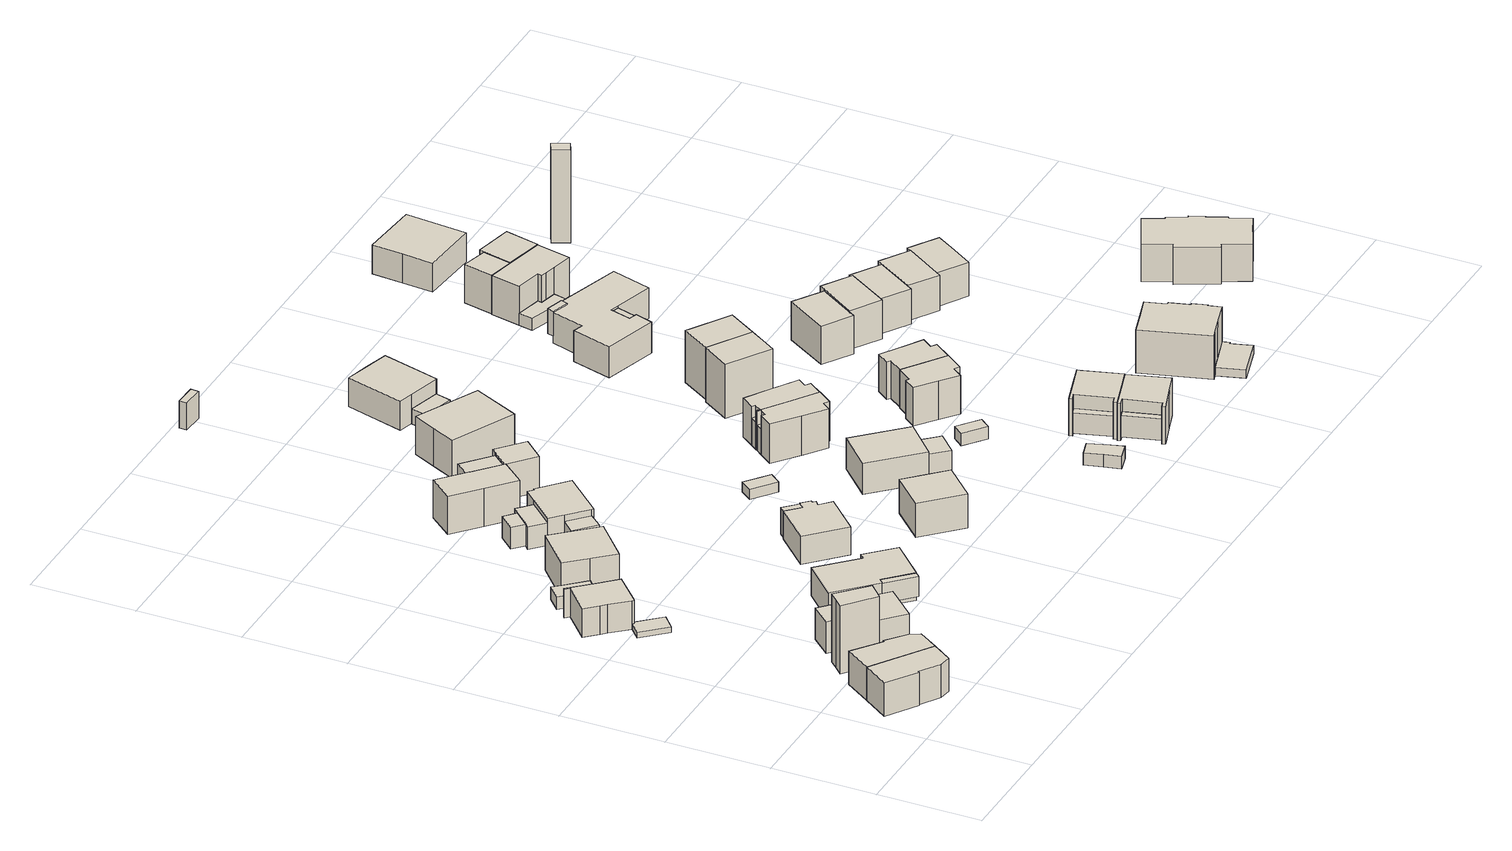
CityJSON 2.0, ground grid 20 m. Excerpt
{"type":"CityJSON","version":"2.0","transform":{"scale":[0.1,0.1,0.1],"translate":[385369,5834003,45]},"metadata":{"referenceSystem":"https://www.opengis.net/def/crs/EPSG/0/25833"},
"CityObjects":{
"building1":{"type":"Building","attributes":{"Gemeindeschluessel":"11000012","BezugspunktDach":"2200","function":"31001_1010","measuredHeight":6.66,"storeysAboveGround":1},"address":[{"country":"Germany","locality":"Berlin","thoroughfareNumber":"42","thoroughfareName":"Bieselheider Weg"}],"geometry":[{"type":"Solid","lod":"1","boundaries":[[[[0,1,2,3,4,5,6]],[[7,8,9,10,11,12,13]],[[7,13,6,5]],[[8,7,5,4]],[[9,8,4,3]],[[10,9,3,2]],[[11,10,2,1]],[[12,11,1,0]],[[13,12,0,6]]]]}]},
"building2":{"type":"Building","attributes":{"Gemeindeschluessel":"11000012","BezugspunktDach":"2200","function":"31001_1010","measuredHeight":6.69,"storeysAboveGround":1},"address":[{"country":"Germany","locality":"Berlin","thoroughfareNumber":"42A","thoroughfareName":"Bieselheider Weg"}],"geometry":[{"type":"Solid","lod":"1","boundaries":[[[[4,14,15,16,17,18,5]],[[19,20,21,22,23,8,7]],[[19,7,5,18]],[[20,19,18,17]],[[21,20,17,16]],[[22,21,16,15]],[[23,22,15,14]],[[8,23,14,4]],[[7,8,4,5]]]]}]},
"building3":{"type":"Building","attributes":{"Gemeindeschluessel":"11000012","BezugspunktDach":"2200","function":"31001_2463","measuredHeight":15.52,"storeysAboveGround":1},"address":[{"country":"Germany","locality":"Berlin","thoroughfareNumber":"44 (1)","thoroughfareName":"Bieselheider Weg"}],"geometry":[{"type":"Solid","lod":"1","boundaries":[[[[24,25,26,27,28,29]],[[30,31,32,33,34,35]],[[30,35,29,28]],[[31,30,28,27]],[[32,31,27,26]],[[33,32,26,25]],[[34,33,25,24]],[[35,34,24,29]]]]}]},
"building4":{"type":"Building","attributes":{"Gemeindeschluessel":"11000012","BezugspunktDach":"2200","function":"51009_1610","measuredHeight":1.09,"storeysAboveGround":0},"address":[{"country":"Germany","locality":"Berlin"}],"geometry":[{"type":"Solid","lod":"1","boundaries":[[[[36,37,38,39,40,41]],[[42,43,44,45,46,47]],[[42,47,41,40]],[[43,42,40,39]],[[44,43,39,38]],[[45,44,38,37]],[[46,45,37,36]],[[47,46,36,41]]]]}]},
"building5":{"type":"Building","attributes":{"Gemeindeschluessel":"11000012","BezugspunktDach":"2200","function":"51009_1610","measuredHeight":6.22,"storeysAboveGround":0},"address":[{"country":"Germany","locality":"Berlin"}],"geometry":[{"type":"Solid","lod":"1","boundaries":[[[[48,49,50,51,52,53]],[[54,55,56,57,58,59]],[[54,59,53,52]],[[55,54,52,51]],[[56,55,51,50]],[[57,56,50,49]],[[58,57,49,48]],[[59,58,48,53]]]]}]},
"building6":{"type":"Building","attributes":{"Gemeindeschluessel":"11000012","BezugspunktDach":"2200","function":"31001_1010","measuredHeight":8.21,"storeysAboveGround":1},"address":[{"country":"Germany","locality":"Berlin","thoroughfareNumber":"51","thoroughfareName":"Bieselheider Weg"}],"geometry":[{"type":"Solid","lod":"1","boundaries":[[[[60,61,62,63,64,65,66,67,68,69,70]],[[71,72,73,74,75,44,43,42,76,77,78]],[[71,78,70,69]],[[72,71,69,68]],[[73,72,68,67]],[[74,73,67,66]],[[75,74,66,65]],[[44,75,65,64]],[[43,44,64,63]],[[42,43,63,62]],[[76,42,62,61]],[[77,76,61,60]],[[78,77,60,70]]]]}]},
"building7":{"type":"Building","attributes":{"Gemeindeschluessel":"11000012","BezugspunktDach":"2200","function":"31001_1010","measuredHeight":6.6,"storeysAboveGround":2},"address":[{"country":"Germany","locality":"Berlin","thoroughfareNumber":"44","thoroughfareName":"Bieselheider Weg"}],"geometry":[{"type":"Solid","lod":"1","boundaries":[[[[79,80,81,82,83,84,85,86]],[[87,88,89,90,91,92,93,94]],[[87,94,86,85]],[[88,87,85,84]],[[89,88,84,83]],[[90,89,83,82]],[[91,90,82,81]],[[92,91,81,80]],[[93,92,80,79]],[[94,93,79,86]]]]}]},
"building8":{"type":"Building","attributes":{"Gemeindeschluessel":"11000012","BezugspunktDach":"2200","function":"31001_2463","measuredHeight":2.44,"storeysAboveGround":1},"address":[{"country":"Germany","locality":"Berlin","thoroughfareNumber":"53 (2)","thoroughfareName":"Bieselheider Weg"}],"geometry":[{"type":"Solid","lod":"1","boundaries":[[[[95,96,97,98,99]],[[100,101,102,103,104]],[[100,104,99,98]],[[101,100,98,97]],[[102,101,97,96]],[[103,102,96,95]],[[104,103,95,99]]]]}]},
"building9":{"type":"Building","attributes":{"Gemeindeschluessel":"11000012","BezugspunktDach":"2200","function":"31001_1010","measuredHeight":9.68,"storeysAboveGround":1},"address":[{"country":"Germany","locality":"Berlin","thoroughfareNumber":"53","thoroughfareName":"Bieselheider Weg"}],"geometry":[{"type":"Solid","lod":"1","boundaries":[[[[105,106,107,108,109,110]],[[111,112,113,114,102,101]],[[111,101,110,109]],[[112,111,109,108]],[[113,112,108,107]],[[114,113,107,106]],[[102,114,106,105]],[[101,102,105,110]]]]}]},
"building10":{"type":"Building","attributes":{"Gemeindeschluessel":"11000012","BezugspunktDach":"2200","function":"51009_1610","measuredHeight":4,"storeysAboveGround":0},"address":[{"country":"Germany","locality":"Berlin"}],"geometry":[{"type":"Solid","lod":"1","boundaries":[[[[115,116,117,118]],[[119,120,121,122]],[[119,122,118,117]],[[120,119,117,116]],[[121,120,116,115]],[[122,121,115,118]]]]}]},
"building11":{"type":"Building","attributes":{"Gemeindeschluessel":"11000012","BezugspunktDach":"2200","function":"31001_1010","measuredHeight":5.63,"storeysAboveGround":1},"address":[{"country":"Germany","locality":"Berlin","thoroughfareNumber":"46","thoroughfareName":"Bieselheider Weg"}],"geometry":[{"type":"Solid","lod":"1","boundaries":[[[[123,124,125,126,127,128,129,130]],[[131,132,133,134,135,136,137,138]],[[131,138,130,129]],[[132,131,129,128]],[[133,132,128,127]],[[134,133,127,126]],[[135,134,126,125]],[[136,135,125,124]],[[137,136,124,123]],[[138,137,123,130]]]]}]},
"building12":{"type":"Building","attributes":{"Gemeindeschluessel":"11000012","BezugspunktDach":"2200","function":"31001_2463","measuredHeight":4.15,"storeysAboveGround":1},"address":[{"country":"Germany","locality":"Berlin","thoroughfareNumber":"55 (1)","thoroughfareName":"Bieselheider Weg"}],"geometry":[{"type":"Solid","lod":"1","boundaries":[[[[139,140,141,142]],[[143,144,145,146]],[[143,146,142,141]],[[144,143,141,140]],[[145,144,140,139]],[[146,145,139,142]]]]}]},
"building13":{"type":"Building","attributes":{"Gemeindeschluessel":"11000012","function":"31001_1010"},"address":[{"country":"Germany","locality":"Berlin","thoroughfareNumber":"55","thoroughfareName":"Bieselheider Weg"}],"children":["building13-1","building13-2","building13-3"]},
"building13-1":{"type":"BuildingPart","attributes":{"BezugspunktDach":"2200","measuredHeight":6.39,"storeysAboveGround":1},"parents":["building13"],"geometry":[{"type":"MultiSurface","lod":"1","boundaries":[[[147,148,149,150,151,152,153,154,155,156]],[[157,158,159,160,161,162,163,164,165,166]],[[157,167,168,166,156,155]],[[158,157,155,154]],[[159,158,154,153]],[[160,159,153,152]],[[161,160,152,151]],[[162,161,151,150]],[[163,162,150,149]],[[164,163,149,148]],[[165,164,148,147]],[[166,165,147,156]],[[166,168,167,157,169]]]}]},
"building13-2":{"type":"BuildingPart","attributes":{"BezugspunktDach":"2200","measuredHeight":4.5,"storeysAboveGround":1},"parents":["building13"],"geometry":[{"type":"Solid","lod":"1","boundaries":[[[[168,167,170,171,172,173]],[[174,175,176,157,166,177]],[[174,177,173,172]],[[175,178,179,174,172,171]],[[176,175,171,170]],[[157,176,170,167]],[[177,166,168,173]],[[174,179,178,175]],[[157,167,168,166]]]]}]},
"building13-3":{"type":"BuildingPart","attributes":{"BezugspunktDach":"2200","measuredHeight":4.27,"storeysAboveGround":1},"parents":["building13"],"geometry":[{"type":"Solid","lod":"1","boundaries":[[[[179,178,180,181]],[[182,175,174,183]],[[182,183,181,180]],[[175,182,180,178]],[[183,174,179,181]],[[174,175,178,179]]]]}]},
"building14":{"type":"Building","attributes":{"Gemeindeschluessel":"11000012","BezugspunktDach":"2200","function":"31001_1010","measuredHeight":5.58,"storeysAboveGround":1},"address":[{"country":"Germany","locality":"Berlin","thoroughfareNumber":"48","thoroughfareName":"Bieselheider Weg"}],"geometry":[{"type":"Solid","lod":"1","boundaries":[[[[184,185,186,187,188,189,190,191,192,193,194]],[[195,196,197,198,199,200,201,202,203,204,205]],[[195,205,194,193]],[[196,195,193,192]],[[197,196,192,191]],[[198,197,191,190]],[[199,198,190,189]],[[200,199,189,188]],[[201,200,188,187]],[[202,201,187,186]],[[203,202,186,185]],[[204,203,185,184]],[[205,204,184,194]]]]}]},
"building15":{"type":"Building","attributes":{"Gemeindeschluessel":"11000012","BezugspunktDach":"2200","function":"51009_1610","measuredHeight":5.36,"storeysAboveGround":0},"address":[{"country":"Germany","locality":"Berlin"}],"geometry":[{"type":"Solid","lod":"1","boundaries":[[[[192,191,206,193]],[[207,208,209,210]],[[207,210,193,206]],[[208,207,206,191]],[[209,208,191,192]],[[210,209,192,193]]]]}]},
"building16":{"type":"Building","attributes":{"Gemeindeschluessel":"11000012","function":"31001_1010"},"address":[{"country":"Germany","locality":"Berlin","thoroughfareNumber":"57, 57A","thoroughfareName":"Bieselheider Weg"}],"children":["building16-1","building16-2","building16-3"]},
"building16-1":{"type":"BuildingPart","attributes":{"BezugspunktDach":"2200","measuredHeight":11.15,"storeysAboveGround":1},"parents":["building16"],"geometry":[{"type":"MultiSurface","lod":"1","boundaries":[[[211,212,213,214,215,216,217]],[[218,219,220,221,222,223,224]],[[218,224,217,216]],[[219,218,216,215]],[[220,219,215,214]],[[225,226,214,213]],[[222,221,213,212]],[[223,222,212,211]],[[224,223,211,217]],[[221,220,226,225]]]}]},
"building16-2":{"type":"BuildingPart","attributes":{"BezugspunktDach":"2200","measuredHeight":6.67,"storeysAboveGround":1},"parents":["building16"],"geometry":[{"type":"MultiSurface","lod":"1","boundaries":[[[225,227,228,229,230,231]],[[232,233,234,235,221,219]],[[232,219,231,230]],[[233,232,230,229]],[[235,234,228,227]],[[221,235,227,225]],[[219,220,226,231]],[[234,233,229,228,236]],[[221,225,226,220]]]}]},
"building16-3":{"type":"BuildingPart","attributes":{"BezugspunktDach":"2200","measuredHeight":10.54,"storeysAboveGround":1},"parents":["building16"],"geometry":[{"type":"Solid","lod":"1","boundaries":[[[[237,238,239,240,241,242]],[[233,243,244,245,246,234]],[[233,229,228,234,242,241]],[[243,233,241,240]],[[244,243,240,239]],[[245,244,239,238]],[[246,245,238,237]],[[234,246,237,242]],[[234,228,229,233]]]]}]},
"building17":{"type":"Building","attributes":{"Gemeindeschluessel":"11000012","BezugspunktDach":"2200","function":"31001_1010","measuredHeight":9.18,"storeysAboveGround":1},"address":[{"country":"Germany","locality":"Berlin","thoroughfareNumber":"48A","thoroughfareName":"Bieselheider Weg"}],"geometry":[{"type":"Solid","lod":"1","boundaries":[[[[247,248,249,250,251]],[[252,253,254,255,256]],[[252,256,251,250]],[[253,252,250,249]],[[254,253,249,248]],[[255,254,248,247]],[[256,255,247,251]]]]}]},
"building18":{"type":"Building","attributes":{"Gemeindeschluessel":"11000012","BezugspunktDach":"2200","function":"31001_2463","measuredHeight":2,"storeysAboveGround":1},"address":[{"country":"Germany","locality":"Berlin","thoroughfareNumber":"50 (1)","thoroughfareName":"Bieselheider Weg"}],"geometry":[{"type":"Solid","lod":"1","boundaries":[[[[257,258,259,260]],[[261,262,263,264]],[[261,264,260,259]],[[262,261,259,258]],[[263,262,258,257]],[[264,263,257,260]]]]}]},
"building19":{"type":"Building","attributes":{"Gemeindeschluessel":"11000012","BezugspunktDach":"2200","function":"51009_1610","measuredHeight":5.33,"storeysAboveGround":0},"address":[{"country":"Germany","locality":"Berlin"}],"geometry":[{"type":"Solid","lod":"1","boundaries":[[[[265,266,267,268]],[[269,270,271,272]],[[269,272,268,267]],[[270,269,267,266]],[[271,270,266,265]],[[272,271,265,268]]]]}]},
"building20":{"type":"Building","attributes":{"Gemeindeschluessel":"11000012","BezugspunktDach":"2200","function":"31001_1010","measuredHeight":10.17,"storeysAboveGround":1},"address":[{"country":"Germany","locality":"Berlin","thoroughfareNumber":"59","thoroughfareName":"Bieselheider Weg"}],"geometry":[{"type":"Solid","lod":"1","boundaries":[[[[273,274,275,276,277]],[[278,279,280,281,282]],[[278,282,277,276]],[[279,278,276,275]],[[280,279,275,274]],[[281,280,274,273]],[[282,281,273,277]]]]}]},
"building21":{"type":"Building","attributes":{"Gemeindeschluessel":"11000012","function":"31001_1010"},"address":[{"country":"Germany","locality":"Berlin","thoroughfareNumber":"50","thoroughfareName":"Bieselheider Weg"}],"children":["building21-1","building21-2"]},
"building21-1":{"type":"BuildingPart","attributes":{"BezugspunktDach":"2200","measuredHeight":7.3,"storeysAboveGround":1},"parents":["building21"],"geometry":[{"type":"MultiSurface","lod":"1","boundaries":[[[283,284,285,286,287]],[[288,289,290,291,292]],[[288,292,287,286]],[[289,288,286,285]],[[290,293,294,295,289,285,284]],[[291,290,284,283]],[[292,291,283,287]],[[295,294,293,290]]]}]},
"building21-2":{"type":"BuildingPart","attributes":{"BezugspunktDach":"2200","measuredHeight":5.08,"storeysAboveGround":1},"parents":["building21"],"geometry":[{"type":"Solid","lod":"1","boundaries":[[[[296,297,294,293]],[[295,298,299,290]],[[298,295,294,297]],[[299,298,297,296]],[[290,299,296,293]],[[295,290,293,294]]]]}]},
"building22":{"type":"Building","attributes":{"Gemeindeschluessel":"11000012","BezugspunktDach":"2200","function":"51009_1610","measuredHeight":5.15,"storeysAboveGround":0},"address":[{"country":"Germany","locality":"Berlin"}],"geometry":[{"type":"Solid","lod":"1","boundaries":[[[[300,301,302,303]],[[304,305,306,307]],[[304,307,303,302]],[[305,304,302,301]],[[306,305,301,300]],[[307,306,300,303]]]]}]},
"building23":{"type":"Building","attributes":{"Gemeindeschluessel":"11000012","BezugspunktDach":"2200","function":"31001_2463","measuredHeight":3,"storeysAboveGround":1},"address":[{"country":"Germany","locality":"Berlin","thoroughfareNumber":"61 (1)","thoroughfareName":"Bieselheider Weg"}],"geometry":[{"type":"Solid","lod":"1","boundaries":[[[[308,309,310,311]],[[312,313,314,315]],[[312,315,311,310]],[[313,312,310,309]],[[314,313,309,308]],[[315,314,308,311]]]]}]},
"building24":{"type":"Building","attributes":{"Gemeindeschluessel":"11000012","BezugspunktDach":"2200","function":"51009_1610","measuredHeight":5.53,"storeysAboveGround":0},"address":[{"country":"Germany","locality":"Berlin"}],"geometry":[{"type":"Solid","lod":"1","boundaries":[[[[316,317,318,319]],[[320,321,322,323]],[[320,323,319,318]],[[321,320,318,317]],[[322,321,317,316]],[[323,322,316,319]]]]}]},
"building25":{"type":"Building","attributes":{"Gemeindeschluessel":"11000012","BezugspunktDach":"2200","function":"31001_1010","measuredHeight":11.17,"storeysAboveGround":2},"address":[{"country":"Germany","locality":"Berlin","thoroughfareNumber":"52","thoroughfareName":"Bieselheider Weg"}],"geometry":[{"type":"Solid","lod":"1","boundaries":[[[[324,325,326,327,328,329,330,331,332,333,334,335]],[[307,306,305,304,336,337,338,339,340,341,342,343]],[[307,343,335,334]],[[306,307,334,333]],[[305,306,333,332]],[[304,305,332,331]],[[336,304,331,330]],[[337,336,330,329]],[[338,337,329,328]],[[339,338,328,327]],[[340,339,327,326]],[[341,340,326,325]],[[342,341,325,324]],[[343,342,324,335]]]]}]},
"building26":{"type":"Building","attributes":{"Gemeindeschluessel":"11000012","BezugspunktDach":"2200","function":"31001_1010","measuredHeight":7.21,"storeysAboveGround":1},"address":[{"country":"Germany","locality":"Berlin","thoroughfareNumber":"61","thoroughfareName":"Bieselheider Weg"}],"geometry":[{"type":"Solid","lod":"1","boundaries":[[[[344,345,346,347,348,349,350]],[[351,352,353,354,355,356,357]],[[351,357,350,349]],[[352,351,349,348]],[[353,352,348,347]],[[354,353,347,346]],[[355,354,346,345]],[[356,355,345,344]],[[357,356,344,350]]]]}]},
"building27":{"type":"Building","attributes":{"Gemeindeschluessel":"11000012","BezugspunktDach":"2200","function":"31001_1010","measuredHeight":10.93,"storeysAboveGround":2},"address":[{"country":"Germany","locality":"Berlin","thoroughfareNumber":"52A","thoroughfareName":"Bieselheider Weg"}],"geometry":[{"type":"Solid","lod":"1","boundaries":[[[[358,359,360,361,362,363,364,365,366,367,368,369]],[[323,322,321,320,370,371,372,373,374,338,337,336]],[[323,336,369,368]],[[322,323,368,367]],[[321,322,367,366]],[[320,321,366,365]],[[370,320,365,364]],[[371,370,364,363]],[[372,371,363,362]],[[373,372,362,361]],[[374,373,361,360]],[[338,374,360,359]],[[337,338,359,358]],[[336,337,358,369]]]]}]},
"building28":{"type":"Building","attributes":{"Gemeindeschluessel":"11000012","BezugspunktDach":"2200","function":"31001_2463","measuredHeight":2.5,"storeysAboveGround":1},"address":[{"country":"Germany","locality":"Berlin","thoroughfareNumber":"115A (1)","thoroughfareName":"Schönfließer Straße"}],"geometry":[{"type":"Solid","lod":"1","boundaries":[[[[375,376,377,378,379,380]],[[381,382,383,384,385,386]],[[381,386,380,379]],[[382,381,379,378]],[[383,382,378,377]],[[384,383,377,376]],[[385,384,376,375]],[[386,385,375,380]]]]}]},
"building29":{"type":"Building","attributes":{"Gemeindeschluessel":"11000012","BezugspunktDach":"2200","function":"31001_2723","measuredHeight":2.49,"storeysAboveGround":1},"address":[{"country":"Germany","locality":"Berlin","thoroughfareNumber":"50 (2)","thoroughfareName":"Bieselheider Weg"}],"geometry":[{"type":"Solid","lod":"1","boundaries":[[[[387,388,389,390]],[[391,392,393,394]],[[391,394,390,389]],[[392,391,389,388]],[[393,392,388,387]],[[394,393,387,390]]]]}]},
"building30":{"type":"Building","attributes":{"Gemeindeschluessel":"11000012","BezugspunktDach":"2200","function":"31001_1010","measuredHeight":10.92,"storeysAboveGround":2},"address":[{"country":"Germany","locality":"Berlin","thoroughfareNumber":"54","thoroughfareName":"Bieselheider Weg"}],"geometry":[{"type":"Solid","lod":"1","boundaries":[[[[395,396,397,398]],[[399,400,401,402]],[[399,402,398,397]],[[400,399,397,396]],[[401,400,396,395]],[[402,401,395,398]]]]}]},
"building31":{"type":"Building","attributes":{"Gemeindeschluessel":"11000012","BezugspunktDach":"2200","function":"51009_1610","measuredHeight":4.35,"storeysAboveGround":0},"address":[{"country":"Germany","locality":"Berlin"}],"geometry":[{"type":"Solid","lod":"1","boundaries":[[[[403,404,405,406]],[[407,408,409,410]],[[407,410,406,405]],[[408,407,405,404]],[[409,408,404,403]],[[410,409,403,406]]]]}]},
"building32":{"type":"Building","attributes":{"Gemeindeschluessel":"11000012","BezugspunktDach":"2200","function":"51009_1610","measuredHeight":4.12,"storeysAboveGround":0},"address":[{"country":"Germany","locality":"Berlin"}],"geometry":[{"type":"Solid","lod":"1","boundaries":[[[[411,412,413,414]],[[415,416,417,418]],[[415,418,414,413]],[[416,415,413,412]],[[417,416,412,411]],[[418,417,411,414]]]]}]},
"building33":{"type":"Building","attributes":{"Gemeindeschluessel":"11000012","BezugspunktDach":"2200","function":"31001_1010","measuredHeight":10.88,"storeysAboveGround":2},"address":[{"country":"Germany","locality":"Berlin","thoroughfareNumber":"52C","thoroughfareName":"Bieselheider Weg"}],"geometry":[{"type":"Solid","lod":"1","boundaries":[[[[419,420,421,422,423,424,425,426,427,428]],[[429,430,431,432,433,434,435,436,437,438]],[[429,438,428,427]],[[430,429,427,426]],[[431,430,426,425]],[[432,431,425,424]],[[433,432,424,423]],[[434,433,423,422]],[[435,434,422,421]],[[436,435,421,420]],[[437,436,420,419]],[[438,437,419,428]]]]}]},
"building34":{"type":"Building","attributes":{"Gemeindeschluessel":"11000012","BezugspunktDach":"2200","function":"31001_1010","measuredHeight":10.1,"storeysAboveGround":1},"address":[{"country":"Germany","locality":"Berlin","thoroughfareNumber":"117B","thoroughfareName":"Schönfließer Straße"}],"geometry":[{"type":"Solid","lod":"1","boundaries":[[[[439,440,441,442,443,444,445,446,447,448]],[[449,450,451,452,453,454,455,456,457,458]],[[449,458,448,447]],[[450,449,447,446]],[[451,450,446,445]],[[452,451,445,444]],[[453,452,444,443]],[[454,453,443,442]],[[455,454,442,441]],[[456,455,441,440]],[[457,456,440,439]],[[458,457,439,448]]]]}]},
"building35":{"type":"Building","attributes":{"Gemeindeschluessel":"11000012","BezugspunktDach":"2200","function":"31001_1010","measuredHeight":10.08,"storeysAboveGround":1},"address":[{"country":"Germany","locality":"Berlin","thoroughfareNumber":"117C","thoroughfareName":"Schönfließer Straße"}],"geometry":[{"type":"Solid","lod":"1","boundaries":[[[[459,460,461,462,463,464,465,466,467,468]],[[469,470,471,472,473,474,475,476,477,478]],[[469,478,468,467]],[[470,469,467,466]],[[471,470,466,465]],[[472,471,465,464]],[[473,472,464,463]],[[474,473,463,462]],[[475,474,462,461]],[[476,475,461,460]],[[477,476,460,459]],[[478,477,459,468]]]]}]},
"building36":{"type":"Building","attributes":{"Gemeindeschluessel":"11000012","BezugspunktDach":"2200","function":"31001_1010","measuredHeight":10.49,"storeysAboveGround":2},"address":[{"country":"Germany","locality":"Berlin","thoroughfareNumber":"56","thoroughfareName":"Bieselheider Weg"}],"geometry":[{"type":"Solid","lod":"1","boundaries":[[[[396,479,480,397]],[[481,482,483,484]],[[481,484,397,480]],[[482,481,480,479]],[[483,482,479,396]],[[484,483,396,397]]]]}]},
"building37":{"type":"Building","attributes":{"Gemeindeschluessel":"11000012","BezugspunktDach":"2200","function":"31001_1010","measuredHeight":10.76,"storeysAboveGround":2},"address":[{"country":"Germany","locality":"Berlin","thoroughfareNumber":"52B","thoroughfareName":"Bieselheider Weg"}],"geometry":[{"type":"Solid","lod":"1","boundaries":[[[[424,423,485,486,487,488,489,490,491,425]],[[492,493,494,495,496,497,498,499,500,501]],[[492,501,425,491]],[[493,492,491,490]],[[494,493,490,489]],[[495,494,489,488]],[[496,495,488,487]],[[497,496,487,486]],[[498,497,486,485]],[[499,498,485,423]],[[500,499,423,424]],[[501,500,424,425]]]]}]},
"building38":{"type":"Building","attributes":{"Gemeindeschluessel":"11000012","BezugspunktDach":"2200","function":"51009_1610","measuredHeight":4.57,"storeysAboveGround":0},"address":[{"country":"Germany","locality":"Berlin"}],"geometry":[{"type":"Solid","lod":"1","boundaries":[[[[502,503,504,505]],[[506,507,508,509]],[[506,509,505,504]],[[507,506,504,503]],[[508,507,503,502]],[[509,508,502,505]]]]}]},
"building39":{"type":"Building","attributes":{"Gemeindeschluessel":"11000012","BezugspunktDach":"2200","function":"51009_1610","measuredHeight":4.95,"storeysAboveGround":0},"address":[{"country":"Germany","locality":"Berlin"}],"geometry":[{"type":"Solid","lod":"1","boundaries":[[[[510,511,512,513]],[[514,515,516,517]],[[514,517,513,512]],[[515,514,512,511]],[[516,515,511,510]],[[517,516,510,513]]]]}]},
"building40":{"type":"Building","attributes":{"Gemeindeschluessel":"11000012","BezugspunktDach":"2200","function":"31001_1010","measuredHeight":6.18,"storeysAboveGround":1},"address":[{"country":"Germany","locality":"Berlin","thoroughfareNumber":"58","thoroughfareName":"Bieselheider Weg"}],"geometry":[{"type":"Solid","lod":"1","boundaries":[[[[518,519,520,521,522,523,524,525,526,527,528,529,530]],[[531,532,533,534,535,536,537,538,539,540,541,542,543]],[[531,543,530,529]],[[532,531,529,528]],[[533,532,528,527]],[[534,533,527,526]],[[535,534,526,525]],[[536,535,525,524]],[[537,536,524,523]],[[538,537,523,522]],[[539,538,522,521]],[[540,539,521,520]],[[541,540,520,519]],[[542,541,519,518]],[[543,542,518,530]]]]}]},
"building41":{"type":"Building","attributes":{"Gemeindeschluessel":"11000012","BezugspunktDach":"2200","function":"31001_1010","measuredHeight":8.74,"storeysAboveGround":2},"address":[{"country":"Germany","locality":"Berlin","thoroughfareNumber":"56A","thoroughfareName":"Bieselheider Weg"}],"geometry":[{"type":"Solid","lod":"1","boundaries":[[[[544,545,546,547]],[[548,549,550,551]],[[548,551,547,546]],[[549,548,546,545]],[[550,549,545,544]],[[551,550,544,547]]]]}]},
"building42":{"type":"Building","attributes":{"Gemeindeschluessel":"11000012","BezugspunktDach":"2200","function":"31001_2463","measuredHeight":2.37,"storeysAboveGround":1},"address":[{"country":"Germany","locality":"Berlin","thoroughfareNumber":"60 (1)","thoroughfareName":"Bieselheider Weg"}],"geometry":[{"type":"Solid","lod":"1","boundaries":[[[[552,553,554,555,556,557]],[[558,559,560,561,562,563]],[[558,563,557,556]],[[559,558,556,555]],[[560,559,555,554]],[[561,560,554,553]],[[562,561,553,552]],[[563,562,552,557]]]]}]},
"building43":{"type":"Building","attributes":{"Gemeindeschluessel":"11000012","BezugspunktDach":"2200","function":"31001_1010","measuredHeight":7.81,"storeysAboveGround":2},"address":[{"country":"Germany","locality":"Berlin","thoroughfareNumber":"56B","thoroughfareName":"Bieselheider Weg"}],"geometry":[{"type":"Solid","lod":"1","boundaries":[[[[564,565,566,567,568,569]],[[570,571,572,573,574,575]],[[570,575,569,568]],[[571,570,568,567]],[[572,571,567,566]],[[573,572,566,565]],[[574,573,565,564]],[[575,574,564,569]]]]}]},
"building44":{"type":"Building","attributes":{"Gemeindeschluessel":"11000012","BezugspunktDach":"2200","function":"31001_1010","measuredHeight":10.85,"storeysAboveGround":1},"address":[{"country":"Germany","locality":"Berlin","thoroughfareNumber":"60","thoroughfareName":"Bieselheider Weg"}],"geometry":[{"type":"Solid","lod":"1","boundaries":[[[[576,577,578,579,580,581,582,583,584]],[[585,586,587,588,561,589,560,559,558]],[[585,558,584,583]],[[586,585,583,582]],[[587,586,582,581]],[[588,587,581,580]],[[561,588,580,579]],[[589,561,579,578]],[[560,589,578,577]],[[559,560,577,576]],[[558,559,576,584]]]]}]},
"building45":{"type":"Building","attributes":{"Gemeindeschluessel":"11000012","function":"31001_1010"},"address":[{"country":"Germany","locality":"Berlin","thoroughfareNumber":"119","thoroughfareName":"Schönfließer Straße"}],"children":["building45-1","building45-2"]},
"building45-1":{"type":"BuildingPart","attributes":{"BezugspunktDach":"2200","measuredHeight":9.17,"storeysAboveGround":2},"parents":["building45"],"geometry":[{"type":"MultiSurface","lod":"1","boundaries":[[[590,591,592,593,594,595,596,597,598,599,600,601,602]],[[603,604,605,606,607,608,609,610,611,612,613,614,615]],[[603,615,602,601]],[[604,603,601,600]],[[605,604,600,599]],[[606,605,599,598]],[[607,606,598,597]],[[608,607,597,596]],[[609,608,596,595]],[[610,609,595,594]],[[611,610,594,593]],[[616,617,611,593,592]],[[613,618,616,612,592,591]],[[614,613,591,590]],[[615,614,590,602]],[[612,611,617,616]],[[612,616,618,613,619]]]}]},
"building45-2":{"type":"BuildingPart","attributes":{"BezugspunktDach":"2200","measuredHeight":1.7,"storeysAboveGround":2},"parents":["building45"],"geometry":[{"type":"MultiSurface","lod":"1","boundaries":[[[620,621,622,623,617,618]],[[611,624,625,626,627,613]],[[624,611,617,623]],[[625,624,623,622]],[[626,625,622,621]],[[627,626,621,620]],[[613,627,620,618]],[[612,616,617,611]],[[613,618,616,612]]]}]},
"building46":{"type":"Building","attributes":{"Gemeindeschluessel":"11000012","function":"31001_1010"},"address":[{"country":"Germany","locality":"Berlin","thoroughfareNumber":"60A","thoroughfareName":"Bieselheider Weg"}],"children":["building46-1","building46-2"]},
"building46-1":{"type":"BuildingPart","attributes":{"BezugspunktDach":"2200","measuredHeight":11.54,"storeysAboveGround":1},"parents":["building46"],"geometry":[{"type":"MultiSurface","lod":"1","boundaries":[[[628,629,630,631]],[[632,633,634,635]],[[632,636,637,638,635,631,630]],[[633,632,630,629]],[[634,633,629,628]],[[635,634,628,631]],[[635,638,637,636]]]}]},
"building46-2":{"type":"BuildingPart","attributes":{"BezugspunktDach":"2200","measuredHeight":10.37,"storeysAboveGround":1},"parents":["building46"],"geometry":[{"type":"Solid","lod":"1","boundaries":[[[[638,637,639,583]],[[640,636,635,641]],[[640,641,583,639]],[[636,640,639,637]],[[641,635,638,583]],[[635,636,637,638]]]]}]},
"building47":{"type":"Building","attributes":{"Gemeindeschluessel":"11000012","BezugspunktDach":"2200","function":"31001_1010","measuredHeight":8.09,"storeysAboveGround":2},"address":[{"country":"Germany","locality":"Berlin","thoroughfareNumber":"56C","thoroughfareName":"Bieselheider Weg"}],"geometry":[{"type":"Solid","lod":"1","boundaries":[[[[642,643,644,645]],[[646,647,648,649]],[[646,649,645,644]],[[647,646,644,643]],[[648,647,643,642]],[[649,648,642,645]]]]}]},
"building48":{"type":"Building","attributes":{"Gemeindeschluessel":"11000012","BezugspunktDach":"2200","function":"31001_1010","measuredHeight":7.81,"storeysAboveGround":1},"address":[{"country":"Germany","locality":"Berlin","thoroughfareNumber":"62","thoroughfareName":"Bieselheider Weg"}],"geometry":[{"type":"Solid","lod":"1","boundaries":[[[[650,651,652,653,654]],[[655,656,657,658,659]],[[655,659,654,653]],[[656,655,653,652]],[[657,656,652,651]],[[658,657,651,650]],[[659,658,650,654]]]]}]},
"building49":{"type":"Building","attributes":{"Gemeindeschluessel":"11000012","BezugspunktDach":"2200","function":"31001_1010","measuredHeight":7.99,"storeysAboveGround":2},"address":[{"country":"Germany","locality":"Berlin","thoroughfareNumber":"56D","thoroughfareName":"Bieselheider Weg"}],"geometry":[{"type":"Solid","lod":"1","boundaries":[[[[660,661,662,663]],[[664,665,666,667]],[[664,667,663,662]],[[665,664,662,661]],[[666,665,661,660]],[[667,666,660,663]]]]}]},
"building50":{"type":"Building","attributes":{"Gemeindeschluessel":"11000012","BezugspunktDach":"2200","function":"31001_1010","measuredHeight":7.93,"storeysAboveGround":2},"address":[{"country":"Germany","locality":"Berlin","thoroughfareNumber":"56E","thoroughfareName":"Bieselheider Weg"}],"geometry":[{"type":"Solid","lod":"1","boundaries":[[[[668,669,670,671,672,673,674]],[[675,676,677,678,679,680,681]],[[675,681,674,673]],[[676,675,673,672]],[[677,676,672,671]],[[678,677,671,670]],[[679,678,670,669]],[[680,679,669,668]],[[681,680,668,674]]]]}]},
"building51":{"type":"Building","attributes":{"Gemeindeschluessel":"11000012","BezugspunktDach":"2200","function":"31001_2723","measuredHeight":18.55,"storeysAboveGround":1},"address":[{"country":"Germany","locality":"Berlin","thoroughfareNumber":"60A (2)","thoroughfareName":"Bieselheider Weg"}],"geometry":[{"type":"Solid","lod":"1","boundaries":[[[[682,683,684,685]],[[686,687,688,689]],[[686,689,685,684]],[[687,686,684,683]],[[688,687,683,682]],[[689,688,682,685]]]]}]},
"building52":{"type":"Building","attributes":{"Gemeindeschluessel":"11000012","BezugspunktDach":"2200","function":"31001_1010","measuredHeight":7.92,"storeysAboveGround":2},"address":[{"country":"Germany","locality":"Berlin","thoroughfareNumber":"125","thoroughfareName":"Schönfließer Straße"}],"geometry":[{"type":"Solid","lod":"1","boundaries":[[[[690,691,692,693,694,695,696,697,698,699,700,701,702,703,704,705,706,707]],[[708,709,710,711,712,713,714,715,716,717,718,719,720,721,722,723,724,725]],[[708,725,707,706]],[[709,708,706,705]],[[710,709,705,704]],[[711,710,704,703]],[[712,711,703,702]],[[713,712,702,701]],[[714,713,701,700]],[[715,714,700,699]],[[716,715,699,698]],[[717,716,698,697]],[[718,717,697,696]],[[719,718,696,695]],[[720,719,695,694]],[[721,720,694,693]],[[722,721,693,692]],[[723,722,692,691]],[[724,723,691,690]],[[725,724,690,707]]]]}]}
},
"vertices":[
[65,44,90],[67,47,90],[105,21,90],[128,18,90],[154,56,90],[42,132,90],[8,83,90],[42,132,23],[154,56,23],[128,18,23],[105,21,23],[67,47,23],[65,44,23],[8,83,23],
[180,94,90],[169,114,90],[132,144,90],[130,141,90],[76,182,90],[76,182,23],[130,141,23],[132,144,23],[169,114,23],[180,94,23],
[162,165,157],[175,178,157],[188,191,157],[134,242,157],[120,227,157],[105,212,157],[120,227,20],[134,242,20],[188,191,20],[175,178,20],[162,165,20],[105,212,20],
[101,530,33],[127,553,33],[88,595,33],[84,592,33],[82,595,33],[60,575,33],[82,595,22],[84,592,22],[88,595,22],[127,553,22],[101,530,22],[60,575,22],
[168,251,83],[175,258,83],[184,249,83],[211,278,83],[189,299,83],[156,263,83],[189,299,20],[211,278,20],[184,249,20],[175,258,20],[168,251,20],[156,263,20],
[44,637,79],[53,627,79],[82,595,79],[84,592,79],[88,595,79],[138,642,79],[106,676,79],[68,718,79],[66,716,79],[73,708,79],[22,661,79],[73,708,22],[66,716,22],[68,718,22],[106,676,22],[138,642,22],[53,627,22],[44,637,22],[22,661,22],
[188,191,85],[237,144,85],[292,201,85],[211,278,85],[184,249,85],[175,258,85],[168,251,85],[147,229,85],[168,251,19],[175,258,19],[184,249,19],[211,278,19],[292,201,19],[237,144,19],[188,191,19],[147,229,19],
[133,688,46],[159,711,46],[124,749,46],[112,763,46],[87,740,46],[112,763,21],[124,749,21],[159,711,21],[133,688,21],[87,740,21],
[159,711,91],[193,672,91],[263,735,91],[228,774,91],[194,812,91],[124,749,91],[194,812,21],[228,774,21],[263,735,21],[193,672,21],
[394,200,58],[402,209,58],[356,256,58],[347,247,58],[356,256,18],[402,209,18],[394,200,18],[347,247,18],
[347,247,59],[356,256,59],[402,209,59],[464,270,59],[415,320,59],[406,311,59],[340,378,59],[278,317,59],[340,378,3],[406,311,3],[415,320,3],[464,270,3],[402,209,3],[356,256,3],[347,247,3],[278,317,3],
[307,763,62],[328,788,62],[292,822,62],[269,798,62],[292,822,20],[328,788,20],[307,763,20],[269,798,20],
[292,822,75],[328,788,75],[331,785,75],[397,856,75],[399,858,75],[346,906,75],[344,903,75],[334,912,75],[313,890,75],[269,843,75],[313,890,21],[334,912,21],[344,903,21],[346,906,21],[399,858,21],[397,856,21],[331,785,21],[328,788,21],[292,822,21],[269,843,21],[313,890,66],[269,843,66],[312,889,21],
[287,914,66],[279,905,66],[251,876,66],[243,868,66],[251,876,21],[279,905,21],[287,914,21],[243,868,21],[279,905,64],[251,876,64],
[258,924,64],[231,895,64],[258,924,21],[231,895,21],
[470,365,72],[532,427,72],[511,447,72],[520,454,72],[515,459,72],[518,462,72],[503,477,72],[501,475,72],[492,466,72],[467,491,72],[405,429,72],[467,491,16],[492,466,16],[501,475,16],[503,477,16],[518,462,16],[515,459,16],[520,454,16],[511,447,16],[532,427,16],[470,365,16],[405,429,16],
[476,500,72],[476,500,19],[501,475,19],[492,466,19],[467,491,19],
[277,967,98],[327,923,98],[365,968,98],[315,1012,98],[315,1013,98],[265,1058,98],[227,1012,98],[265,1058,22],[315,1013,22],[315,1012,22],[365,968,22],[327,923,22],[277,967,22],[227,1012,22],[365,968,88],[315,1012,88],
[370,973,88],[370,972,88],[397,1003,88],[344,1049,88],[315,1013,88],[344,1049,22],[397,1003,22],[370,972,22],[370,973,22],[370,972,75],
[419,930,93],[455,969,93],[406,1012,93],[397,1002,93],[397,1003,93],[370,972,93],[397,1002,22],[406,1012,22],[455,969,22],[419,930,22],
[632,220,86],[691,279,86],[658,312,86],[625,346,86],[566,287,86],[625,346,18],[658,312,18],[691,279,18],[632,220,18],[566,287,18],
[592,559,43],[609,580,43],[566,615,43],[549,593,43],[566,615,23],[609,580,23],[592,559,23],[549,593,23],
[328,1531,116],[329,1546,116],[286,1548,116],[285,1533,116],[286,1548,62],[329,1546,62],[328,1531,62],[285,1533,62],
[511,1020,103],[554,1110,103],[432,1170,103],[410,1125,103],[388,1080,103],[410,1125,27],[432,1170,27],[554,1110,27],[511,1020,27],[388,1080,27],
[745,347,74],[752,354,74],[808,407,74],[725,494,74],[663,433,74],[725,494,12],[808,407,12],[752,354,12],[745,347,12],[663,433,12],[752,354,63],[788,388,63],[788,388,12],
[782,321,63],[818,356,63],[818,356,12],[782,321,12],
[692,631,77],[701,643,77],[695,648,77],[686,636,77],[695,648,25],[701,643,25],[692,631,25],[686,636,25],
[564,1167,63],[572,1197,63],[510,1214,63],[502,1183,63],[510,1214,33],[572,1197,33],[564,1167,33],[502,1183,33],
[704,648,80],[713,660,80],[707,664,80],[698,652,80],[707,664,25],[713,660,25],[704,648,25],[698,652,25],
[714,573,104],[755,541,104],[767,557,104],[777,550,104],[798,578,104],[745,615,104],[696,650,104],[695,648,104],[701,643,104],[692,631,104],[686,636,104],[667,611,104],[696,650,25],[745,615,25],[798,578,25],[777,550,25],[767,557,25],[755,541,25],[714,573,25],[667,611,25],
[510,1214,92],[572,1197,92],[574,1197,92],[605,1309,92],[559,1322,92],[513,1335,92],[481,1222,92],[513,1335,34],[559,1322,34],[605,1309,34],[574,1197,34],[572,1197,34],[510,1214,34],[481,1222,34],
[745,615,103],[798,578,103],[818,605,103],[808,612,103],[820,628,103],[776,657,103],[725,689,103],[707,664,103],[713,660,103],[704,648,103],[698,652,103],[696,650,103],[725,689,25],[776,657,25],[820,628,25],[808,612,25],[818,605,25],
[907,93,45],[915,63,45],[948,72,45],[941,96,45],[928,136,45],[898,127,45],[928,136,20],[941,96,20],[948,72,20],[915,63,20],[907,93,20],[898,127,20],
[906,311,45],[922,331,45],[882,363,45],[866,343,45],[882,363,20],[922,331,20],[906,311,20],[866,343,20],
[851,692,131],[886,747,131],[806,798,131],[771,744,131],[806,798,22],[886,747,22],[851,692,22],[771,744,22],
[1034,43,59],[1046,47,59],[1027,115,59],[1014,111,59],[1027,115,16],[1046,47,16],[1034,43,16],[1014,111,16],
[1010,124,57],[1023,128,57],[1004,196,57],[990,191,57],[1004,196,16],[1023,128,16],[1010,124,16],[990,191,16],
[920,411,102],[952,385,102],[967,405,102],[977,398,102],[1002,432,102],[958,463,102],[925,487,102],[904,459,102],[898,463,102],[882,441,102],[898,463,25],[904,459,25],[925,487,25],[958,463,25],[1002,432,25],[977,398,25],[967,405,25],[952,385,25],[920,411,25],[882,441,25],
[1014,111,84],[1027,115,84],[1046,47,84],[1034,43,84],[1036,37,84],[1087,54,84],[1126,67,84],[1102,145,84],[1064,133,84],[1012,117,84],[1064,133,9],[1102,145,9],[1126,67,9],[1087,54,9],[1036,37,9],[1034,43,9],[1046,47,9],[1027,115,9],[1014,111,9],[1012,117,9],
[990,191,85],[1004,196,85],[1023,128,85],[1010,124,85],[1012,117,85],[1064,133,85],[1102,145,85],[1078,225,85],[1040,213,85],[988,197,85],[1040,213,11],[1078,225,11],[1102,145,11],[1064,133,11],[1012,117,11],[1010,124,11],[1023,128,11],[1004,196,11],[990,191,11],[988,197,11],
[921,802,131],[841,853,131],[841,853,27],[921,802,27],[886,747,27],[806,798,27],
[1026,465,102],[1016,472,102],[1031,492,102],[996,514,102],[955,541,102],[938,518,102],[944,513,102],[944,513,27],[938,518,27],[955,541,27],[996,514,27],[1031,492,27],[1016,472,27],[1026,465,27],[1002,432,27],[958,463,27],[925,487,27],
[924,985,78],[936,1025,78],[919,1030,78],[908,990,78],[919,1030,33],[936,1025,33],[924,985,33],[908,990,33],
[904,1106,84],[908,1119,84],[874,1129,84],[870,1117,84],[874,1129,34],[908,1119,34],[904,1106,34],[870,1117,34],
[913,951,82],[924,985,82],[908,990,82],[919,1030,82],[936,1025,82],[1012,1003,82],[1035,1080,82],[908,1119,82],[904,1106,82],[870,1117,82],[851,1053,82],[831,1059,82],[809,982,82],[831,1059,20],[851,1053,20],[870,1117,20],[904,1106,20],[908,1119,20],[1035,1080,20],[1012,1003,20],[936,1025,20],[919,1030,20],[908,990,20],[924,985,20],[913,951,20],[809,982,20],
[1043,630,107],[1094,710,107],[1039,746,107],[988,665,107],[1039,746,30],[1094,710,30],[1043,630,30],[988,665,30],
[952,1130,59],[958,1156,59],[924,1164,59],[926,1172,59],[876,1184,59],[870,1156,59],[876,1184,35],[926,1172,35],[924,1164,35],[958,1156,35],[952,1130,35],[870,1156,35],
[1104,605,111],[1110,614,111],[1155,685,111],[1100,720,111],[1094,710,111],[1049,640,111],[1094,710,33],[1100,720,33],[1155,685,33],[1110,614,33],[1104,605,33],[1049,640,33],
[926,1172,113],[924,1164,113],[936,1161,113],[958,1156,113],[998,1147,113],[1012,1213,113],[950,1227,113],[888,1241,113],[876,1184,113],[888,1241,35],[950,1227,35],[1012,1213,35],[998,1147,35],[936,1161,35],
[1261,51,97],[1272,55,97],[1305,65,97],[1353,80,97],[1346,104,97],[1349,104,97],[1340,132,97],[1337,131,97],[1326,169,97],[1322,168,97],[1310,208,97],[1266,194,97],[1222,181,97],[1266,194,10],[1310,208,10],[1322,168,10],[1326,169,10],[1337,131,10],[1340,132,10],[1349,104,10],[1346,104,10],[1353,80,10],[1305,65,10],[1272,55,10],[1261,51,10],[1222,181,10],[1305,65,27],[1353,80,27],[1272,55,27],[1275,56,10],
[1288,3,27],[1365,26,27],[1353,65,27],[1357,66,27],[1357,66,10],[1353,65,10],[1365,26,10],[1288,3,10],
[1012,1213,114],[1027,1279,114],[953,1295,114],[939,1230,114],[953,1295,36],[1027,1279,36],[1012,1213,36],[939,1230,36],[951,1286,36],[951,1286,113],[939,1230,113],
[901,1299,113],[901,1299,36],[888,1241,36],
[1165,579,106],[1216,659,106],[1161,694,106],[1110,614,106],[1161,694,36],[1216,659,36],[1165,579,36],[1110,614,36],
[1023,1353,94],[1034,1472,94],[919,1482,94],[914,1422,94],[909,1363,94],[914,1422,36],[919,1482,36],[1034,1472,36],[1023,1353,36],[909,1363,36],
[1225,553,107],[1277,633,107],[1222,668,107],[1171,588,107],[1222,668,36],[1277,633,36],[1225,553,36],[1171,588,36],
[1286,527,106],[1312,567,106],[1337,607,106],[1283,642,106],[1277,633,106],[1257,602,106],[1231,562,106],[1257,602,38],[1277,633,38],[1283,642,38],[1337,607,38],[1312,567,38],[1286,527,38],[1231,562,38],
[1158,1220,220],[1178,1230,220],[1164,1260,220],[1144,1250,220],[1164,1260,34],[1178,1230,34],[1158,1220,34],[1144,1250,34],
[1496,240,100],[1488,236,100],[1524,162,100],[1531,166,100],[1555,117,100],[1593,135,100],[1632,153,100],[1614,191,100],[1618,193,100],[1601,228,100],[1603,229,100],[1591,256,100],[1588,254,100],[1571,290,100],[1567,289,100],[1550,326,100],[1511,307,100],[1473,289,100],[1511,307,26],[1550,326,26],[1567,289,26],[1571,290,26],[1588,254,26],[1591,256,26],[1603,229,26],[1601,228,26],[1618,193,26],[1614,191,26],[1632,153,26],[1593,135,26],[1555,117,26],[1531,166,26],[1524,162,26],[1488,236,26],[1496,240,26],[1473,289,26]
]}
